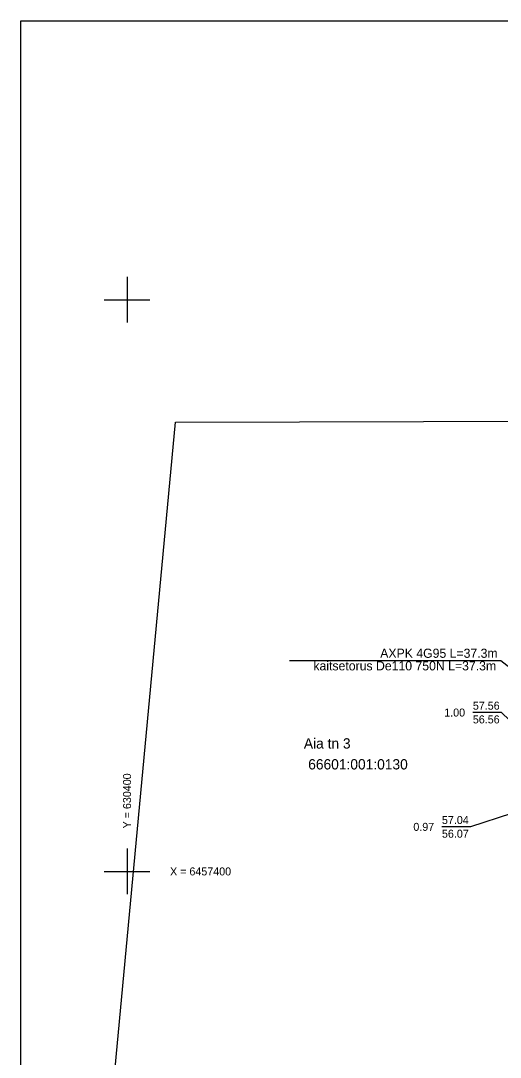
# Model space of a CAD drawing. Extents: x 630391 to 630550, y 6457325 to 6457474.
# Drawn here: x 630390.7 to 630432.6, y 6457383.7 to 6457474.4 of the extents above; entities that cross this region are included whole.
import ezdxf

# ---------------------------------------------------------------- set-up
doc = ezdxf.new("R2010")
doc.units = 0
for name, color, linetype in [('ABIJOONIS', 7, 'Continuous'), ('MPKAABEL', 7, 'Continuous'), ('PIIR', 7, 'Continuous'), ('VORK', 7, 'Continuous'), ('VORMISTUS', 7, 'Continuous')]:
    doc.layers.add(name, color=color, linetype=linetype)

# ---------------------------------------------------------------- blocks, each defined once
blk = doc.blocks.new('VKORIS')
at = {"layer": 'VORK'}
for p, q in [((0, 4), (0, -4)), ((-4, 0), (4, 0))]:
    blk.add_line(p, q, dxfattribs=at)

msp = doc.modelspace()

# ---------------------------------------------------------------- linework, layer by layer
at = {"layer": 'ABIJOONIS'}
msp.add_lwpolyline([(630414.199, 6457418.459), (630432.667, 6457418.459), (630439.111, 6457413.436)], dxfattribs=at)
at = {"layer": 'MPKAABEL'}
for points in [[(630435.61, 6457411.137), (630432.716, 6457413.894), (630430.216, 6457413.894)], [(630433.605, 6457405.075), (630430.017, 6457403.897), (630427.517, 6457403.897)]]:
    msp.add_lwpolyline(points, dxfattribs=at)
at = {"layer": 'PIIR'}
msp.add_lwpolyline([(630393.86, 6457328.23), (630404.24, 6457439.28), (630469.23, 6457439.46), (630470.73, 6457430.81), (630462.42, 6457431.05), (630461.65, 6457412.32), (630462.69, 6457412.21), (630461.99, 6457390.96), (630450.52, 6457391.37), (630449.98, 6457379.16), (630449.62, 6457367.16), (630448.97, 6457349.11), (630448.66, 6457343.08), (630447.87, 6457324.6)], close=True, dxfattribs=at)
at = {"layer": 'VORMISTUS'}
msp.add_lwpolyline([(630483.213, 6457334.397), (630390.713, 6457334.397), (630390.713, 6457474.397), (630483.213, 6457474.397)], close=True, dxfattribs=at)

# ---------------------------------------------------------------- block references
at = {"layer": 'VORK', "xscale": 0.5, "yscale": 0.5}
for p in [(630400, 6457450), (630400, 6457400)]:
    msp.add_blockref('VKORIS', p, dxfattribs=at)

# ---------------------------------------------------------------- texts
at = {"layer": 'ABIJOONIS'}
for s, p in [('AXPK 4G95 L=37.3m', (630422.124, 6457418.682)), ('kaitsetorus De110 750N L=37.3m', (630416.284, 6457417.582))]:
    msp.add_text(s, height=0.8, rotation=359.99605, dxfattribs=at).set_placement(p)
at = {"layer": 'MPKAABEL'}
for s, p in [('57.56', (630430.216, 6457414.144)), ('1.00', (630427.716, 6457413.544)), ('56.56', (630430.216, 6457412.944)), ('57.04', (630427.517, 6457404.147)), ('0.97', (630425.017, 6457403.547)), ('56.07', (630427.517, 6457402.947))]:
    msp.add_text(s, height=0.7, dxfattribs=at).set_placement(p)
at = {"layer": 'PIIR'}
for s, p in [('Aia tn 3', (630415.452, 6457410.746)), ('66601:001:0130', (630415.83, 6457408.917))]:
    msp.add_text(s, height=0.9, dxfattribs=at).set_placement(p)
at = {"layer": 'VORK'}
msp.add_text(' Y = 630400', height=0.7, rotation=90, dxfattribs=at).set_placement((630400.35, 6457403.5))
msp.add_text(' X = 6457400', height=0.7, dxfattribs=at).set_placement((630403.5, 6457399.65))

doc.saveas('drawing.dxf')
